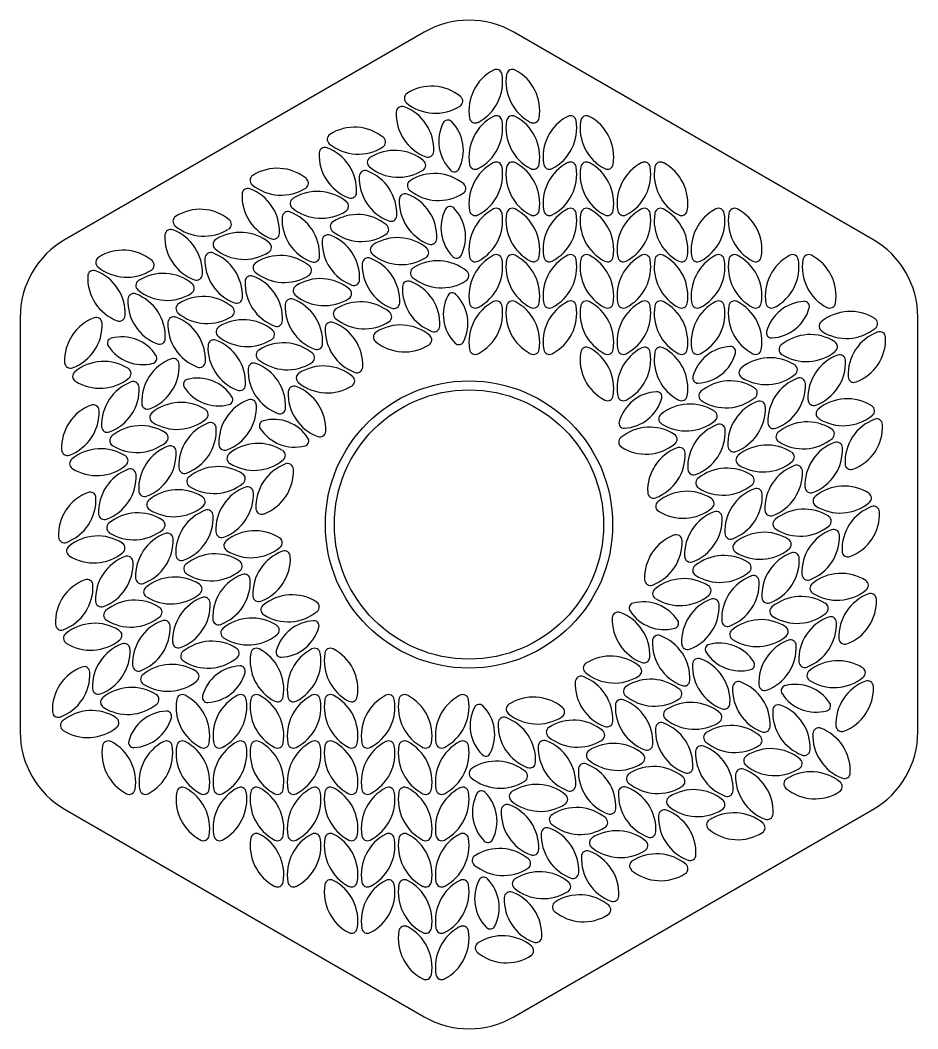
# Model space of a CAD drawing. Header units: millimetres. Extents: x -100 to 400, y -196 to 56.
# Drawn here: x 300 to 400, y -56.2 to 56.2 of the extents above; entities that cross this region are included whole.
import ezdxf

# ---------------------------------------------------------------- set-up
doc = ezdxf.new("R2010")
doc.units = ezdxf.units.MM
doc.layers.get('0').update_dxf_attribs({"lineweight": 25, "true_color": 0xffffff})
doc.layers.add('cut', color=1, linetype='Continuous', lineweight=25, true_color=0xff0000)

msp = doc.modelspace()

# ---------------------------------------------------------------- linework, layer by layer
for p, q in [((345, 54.85), (305, 31.75)), ((395, 31.75), (355, 54.85)), ((300, 23.09), (300, -23.09)), ((400, -23.09), (400, 23.09)), ((305, -31.75), (345, -54.85)), ((355, -54.85), (395, -31.75))]:
    msp.add_line(p, q)
msp.add_circle((350, 0), 15)
for centre, start, end in [((350, 46.19), 60, 120), ((310, 23.09), 120, 180), ((390, 23.09), 360, 60), ((310, -23.09), 180, 240), ((390, -23.09), 300, 360), ((350, -46.19), 240, 300)]:
    msp.add_arc(centre, 10, start, end)
at = {"layer": 'cut'}
msp.add_circle((350, 0), 16, dxfattribs=at)
for centre, radius, start, end in [((355.1, 46.11), 5.1, 117.4822, 189.3877), ((353.04, 50.06), 0.645, 9.3877, 117.4822), ((354.83, 50.06), 0.645, 62.5178, 170.6123), ((352.78, 46.11), 5.1, 350.6123, 62.5178), ((348.65, 49.33), 5.1, 297.4822, 9.3877), ((359.22, 49.33), 5.1, 170.6123, 242.5178), ((345.83, 43.73), 5.1, 50.6123, 122.5178), ((343.44, 47.48), 0.645, 122.5178, 230.6123), ((348.66, 47.17), 0.645, 302.5178, 50.6123), ((342.54, 45.93), 0.645, 69.3877, 177.4822), ((340.98, 41.77), 5.1, 357.4822, 69.3877), ((346.26, 50.92), 5.1, 230.6123, 302.5178), ((346.99, 45.74), 5.1, 177.4822, 249.3877), ((347.64, 44.49), 0.576, 44.7866, 152.8811), ((355.1, 40.95), 5.1, 117.4822, 189.3877), ((350.7, 45.38), 0.645, 189.3877, 297.4822), ((348.65, 44.17), 5.1, 297.4822, 9.3877), ((353.04, 44.9), 0.645, 9.3877, 117.4822), ((359.22, 44.17), 5.1, 170.6123, 242.5178), ((354.83, 44.9), 0.645, 62.5178, 170.6123), ((352.78, 40.95), 5.1, 350.6123, 62.5178), ((357.17, 45.38), 0.645, 242.5178, 350.6123), ((363.35, 40.95), 5.1, 117.4822, 189.3877), ((356.9, 44.17), 5.1, 297.4822, 9.3877), ((361.3, 44.9), 0.645, 9.3877, 117.4822), ((367.48, 44.17), 5.1, 170.6123, 242.5178), ((363.08, 44.9), 0.645, 62.5178, 170.6123), ((361.03, 40.95), 5.1, 350.6123, 62.5178), ((337.24, 39.16), 5.1, 50.6123, 122.5178), ((351.18, 42.67), 4.55, 152.8811, 224.7866), ((344.82, 41.68), 4.55, 332.8811, 44.7866), ((334.85, 42.92), 0.645, 122.5178, 230.6123), ((340.06, 42.6), 0.645, 302.5178, 50.6123), ((333.95, 41.37), 0.645, 69.3877, 177.4822), ((332.38, 37.2), 5.1, 357.4822, 69.3877), ((337.67, 46.36), 5.1, 230.6123, 302.5178), ((341.71, 36.58), 5.1, 50.6123, 122.5178), ((338.4, 41.17), 5.1, 177.4822, 249.3877), ((339.31, 40.34), 0.645, 122.5178, 230.6123), ((344.53, 40.02), 0.645, 302.5178, 50.6123), ((345.43, 41.57), 0.645, 249.3877, 357.4822), ((328.65, 34.59), 5.1, 50.6123, 122.5178), ((338.42, 38.79), 0.645, 69.3877, 177.4822), ((336.85, 34.62), 5.1, 357.4822, 69.3877), ((342.14, 43.78), 5.1, 230.6123, 302.5178), ((348.36, 39.87), 0.576, 224.7866, 332.8811), ((355.1, 35.79), 5.1, 117.4822, 189.3877), ((350.7, 40.22), 0.645, 189.3877, 297.4822), ((348.65, 39.01), 5.1, 297.4822, 9.3877), ((353.04, 39.74), 0.645, 9.3877, 117.4822), ((359.22, 39.01), 5.1, 170.6123, 242.5178), ((354.83, 39.74), 0.645, 62.5178, 170.6123), ((352.78, 35.79), 5.1, 350.6123, 62.5178), ((357.17, 40.22), 0.645, 242.5178, 350.6123), ((363.35, 35.79), 5.1, 117.4822, 189.3877), ((358.96, 40.22), 0.645, 189.3877, 297.4822), ((356.9, 39.01), 5.1, 297.4822, 9.3877), ((361.3, 39.74), 0.645, 9.3877, 117.4822), ((367.48, 39.01), 5.1, 170.6123, 242.5178), ((363.08, 39.74), 0.645, 62.5178, 170.6123), ((361.03, 35.79), 5.1, 350.6123, 62.5178), ((365.42, 40.22), 0.645, 242.5178, 350.6123), ((371.6, 35.79), 5.1, 117.4822, 189.3877), ((365.15, 39.01), 5.1, 297.4822, 9.3877), ((369.55, 39.74), 0.645, 9.3877, 117.4822), ((375.73, 39.01), 5.1, 170.6123, 242.5178), ((371.34, 39.74), 0.645, 62.5178, 170.6123), ((369.28, 35.79), 5.1, 350.6123, 62.5178), ((326.25, 38.35), 0.645, 122.5178, 230.6123), ((331.47, 38.03), 0.645, 302.5178, 50.6123), ((342.87, 38.59), 5.1, 177.4822, 249.3877), ((343.78, 37.76), 0.645, 122.5178, 230.6123), ((346.17, 34), 5.1, 50.6123, 122.5178), ((325.36, 36.8), 0.645, 69.3877, 177.4822), ((323.79, 32.63), 5.1, 357.4822, 69.3877), ((329.08, 41.79), 5.1, 230.6123, 302.5178), ((333.11, 32.01), 5.1, 50.6123, 122.5178), ((346.6, 41.2), 5.1, 230.6123, 302.5178), ((349, 37.44), 0.645, 302.5178, 50.6123), ((329.81, 36.6), 5.1, 177.4822, 249.3877), ((330.72, 35.77), 0.645, 122.5178, 230.6123), ((336.83, 37), 0.645, 249.3877, 357.4822), ((342.89, 36.21), 0.645, 69.3877, 177.4822), ((347.33, 36.01), 5.1, 177.4822, 249.3877), ((341.32, 32.04), 5.1, 357.4822, 69.3877), ((320.05, 30.02), 5.1, 50.6123, 122.5178), ((329.83, 34.22), 0.645, 69.3877, 177.4822), ((333.54, 39.21), 5.1, 230.6123, 302.5178), ((335.94, 35.45), 0.645, 302.5178, 50.6123), ((351.43, 33.05), 4.55, 152.8811, 224.7866), ((347.89, 34.86), 0.576, 44.7866, 152.8811), ((345.07, 32.06), 4.55, 332.8811, 44.7866), ((355.1, 30.63), 5.1, 117.4822, 189.3877), ((350.7, 35.06), 0.645, 189.3877, 297.4822), ((353.04, 34.58), 0.645, 9.3877, 117.4822), ((354.83, 34.58), 0.645, 62.5178, 170.6123), ((352.78, 30.63), 5.1, 350.6123, 62.5178), ((357.17, 35.06), 0.645, 242.5178, 350.6123), ((363.35, 30.63), 5.1, 117.4822, 189.3877), ((358.96, 35.06), 0.645, 189.3877, 297.4822), ((361.3, 34.58), 0.645, 9.3877, 117.4822), ((363.08, 34.58), 0.645, 62.5178, 170.6123), ((361.03, 30.63), 5.1, 350.6123, 62.5178), ((365.42, 35.06), 0.645, 242.5178, 350.6123), ((371.6, 30.63), 5.1, 117.4822, 189.3877), ((367.21, 35.06), 0.645, 189.3877, 297.4822), ((369.55, 34.58), 0.645, 9.3877, 117.4822), ((371.34, 34.58), 0.645, 62.5178, 170.6123), ((369.28, 30.63), 5.1, 350.6123, 62.5178), ((373.67, 35.06), 0.645, 242.5178, 350.6123), ((379.85, 30.63), 5.1, 117.4822, 189.3877), ((377.8, 34.58), 0.645, 9.3877, 117.4822), ((379.59, 34.58), 0.645, 62.5178, 170.6123), ((377.53, 30.63), 5.1, 350.6123, 62.5178), ((317.66, 33.78), 0.645, 122.5178, 230.6123), ((322.88, 33.47), 0.645, 302.5178, 50.6123), ((334.27, 34.02), 5.1, 177.4822, 249.3877), ((328.26, 30.05), 5.1, 357.4822, 69.3877), ((335.19, 33.19), 0.645, 122.5178, 230.6123), ((337.58, 29.43), 5.1, 50.6123, 122.5178), ((341.3, 34.42), 0.645, 249.3877, 357.4822), ((348.65, 33.86), 5.1, 297.4822, 9.3877), ((359.22, 33.86), 5.1, 170.6123, 242.5178), ((356.9, 33.86), 5.1, 297.4822, 9.3877), ((367.48, 33.86), 5.1, 170.6123, 242.5178), ((365.15, 33.86), 5.1, 297.4822, 9.3877), ((375.73, 33.86), 5.1, 170.6123, 242.5178), ((373.41, 33.86), 5.1, 297.4822, 9.3877), ((383.98, 33.86), 5.1, 170.6123, 242.5178), ((316.77, 32.23), 0.645, 69.3877, 177.4822), ((315.2, 28.06), 5.1, 357.4822, 69.3877), ((320.48, 37.22), 5.1, 230.6123, 302.5178), ((338.01, 36.63), 5.1, 230.6123, 302.5178), ((340.41, 32.88), 0.645, 302.5178, 50.6123), ((321.21, 32.03), 5.1, 177.4822, 249.3877), ((322.13, 31.2), 0.645, 122.5178, 230.6123), ((324.52, 27.45), 5.1, 50.6123, 122.5178), ((328.24, 32.44), 0.645, 249.3877, 357.4822), ((338.74, 31.45), 5.1, 177.4822, 249.3877), ((334.29, 31.64), 0.645, 69.3877, 177.4822), ((332.72, 27.47), 5.1, 357.4822, 69.3877), ((342.05, 26.86), 5.1, 50.6123, 122.5178), ((345.77, 31.85), 0.645, 249.3877, 357.4822), ((311.46, 25.46), 5.1, 50.6123, 122.5178), ((324.95, 34.64), 5.1, 230.6123, 302.5178), ((327.35, 30.89), 0.645, 302.5178, 50.6123), ((339.65, 30.61), 0.645, 122.5178, 230.6123), ((344.87, 30.3), 0.645, 302.5178, 50.6123), ((309.07, 29.21), 0.645, 122.5178, 230.6123), ((314.28, 28.9), 0.645, 302.5178, 50.6123), ((325.68, 29.46), 5.1, 177.4822, 249.3877), ((321.23, 29.65), 0.645, 69.3877, 177.4822), ((319.66, 25.48), 5.1, 357.4822, 69.3877), ((328.99, 24.87), 5.1, 50.6123, 122.5178), ((332.71, 29.86), 0.645, 249.3877, 357.4822), ((338.76, 29.06), 0.645, 69.3877, 177.4822), ((337.19, 24.89), 5.1, 357.4822, 69.3877), ((342.48, 34.05), 5.1, 230.6123, 302.5178), ((346.51, 24.28), 5.1, 50.6123, 122.5178), ((348.61, 30.24), 0.576, 224.7866, 332.8811), ((355.1, 25.47), 5.1, 117.4822, 189.3877), ((350.7, 29.91), 0.645, 189.3877, 297.4822), ((348.65, 28.7), 5.1, 297.4822, 9.3877), ((353.04, 29.42), 0.645, 9.3877, 117.4822), ((359.22, 28.7), 5.1, 170.6123, 242.5178), ((354.83, 29.42), 0.645, 62.5178, 170.6123), ((352.78, 25.47), 5.1, 350.6123, 62.5178), ((357.17, 29.91), 0.645, 242.5178, 350.6123), ((363.35, 25.47), 5.1, 117.4822, 189.3877), ((358.96, 29.91), 0.645, 189.3877, 297.4822), ((356.9, 28.7), 5.1, 297.4822, 9.3877), ((361.3, 29.42), 0.645, 9.3877, 117.4822), ((367.48, 28.7), 5.1, 170.6123, 242.5178), ((363.08, 29.42), 0.645, 62.5178, 170.6123), ((361.03, 25.47), 5.1, 350.6123, 62.5178), ((365.42, 29.91), 0.645, 242.5178, 350.6123), ((371.6, 25.47), 5.1, 117.4822, 189.3877), ((367.21, 29.91), 0.645, 189.3877, 297.4822), ((365.15, 28.7), 5.1, 297.4822, 9.3877), ((369.55, 29.42), 0.645, 9.3877, 117.4822), ((375.73, 28.7), 5.1, 170.6123, 242.5178), ((371.34, 29.42), 0.645, 62.5178, 170.6123), ((369.28, 25.47), 5.1, 350.6123, 62.5178), ((373.67, 29.91), 0.645, 242.5178, 350.6123), ((379.85, 25.47), 5.1, 117.4822, 189.3877), ((375.46, 29.91), 0.645, 189.3877, 297.4822), ((373.41, 28.7), 5.1, 297.4822, 9.3877), ((377.8, 29.42), 0.645, 9.3877, 117.4822), ((383.98, 28.7), 5.1, 170.6123, 242.5178), ((379.59, 29.42), 0.645, 62.5178, 170.6123), ((377.53, 25.47), 5.1, 350.6123, 62.5178), ((381.93, 29.91), 0.645, 242.5178, 350.6123), ((388.11, 25.47), 5.1, 117.4822, 189.3877), ((381.66, 28.7), 5.1, 297.4822, 9.3877), ((386.05, 29.42), 0.645, 9.3877, 117.4822), ((392.23, 28.7), 5.1, 170.6123, 242.5178), ((387.84, 29.42), 0.645, 62.5178, 170.6123), ((385.79, 25.47), 5.1, 350.6123, 62.5178), ((308.17, 27.66), 0.645, 69.3877, 177.4822), ((306.6, 23.5), 5.1, 357.4822, 69.3877), ((311.89, 32.65), 5.1, 230.6123, 302.5178), ((326.59, 28.62), 0.645, 122.5178, 230.6123), ((329.42, 32.06), 5.1, 230.6123, 302.5178), ((331.81, 28.31), 0.645, 302.5178, 50.6123), ((343.21, 28.87), 5.1, 177.4822, 249.3877), ((344.12, 28.03), 0.645, 122.5178, 230.6123), ((349.34, 27.72), 0.645, 302.5178, 50.6123), ((312.62, 27.47), 5.1, 177.4822, 249.3877), ((313.53, 26.63), 0.645, 122.5178, 230.6123), ((315.93, 22.88), 5.1, 50.6123, 122.5178), ((319.65, 27.87), 0.645, 249.3877, 357.4822), ((325.7, 27.07), 0.645, 69.3877, 177.4822), ((330.15, 26.88), 5.1, 177.4822, 249.3877), ((324.13, 22.91), 5.1, 357.4822, 69.3877), ((333.45, 22.29), 5.1, 50.6123, 122.5178), ((337.17, 27.28), 0.645, 249.3877, 357.4822), ((343.23, 26.48), 0.645, 69.3877, 177.4822), ((341.66, 22.32), 5.1, 357.4822, 69.3877), ((346.95, 31.47), 5.1, 230.6123, 302.5178), ((316.36, 30.07), 5.1, 230.6123, 302.5178), ((318.75, 26.32), 0.645, 302.5178, 50.6123), ((331.06, 26.04), 0.645, 122.5178, 230.6123), ((336.28, 25.73), 0.645, 302.5178, 50.6123), ((347.67, 26.29), 5.1, 177.4822, 249.3877), ((312.64, 25.08), 0.645, 69.3877, 177.4822), ((317.09, 24.89), 5.1, 177.4822, 249.3877), ((311.07, 20.92), 5.1, 357.4822, 69.3877), ((320.39, 20.3), 5.1, 50.6123, 122.5178), ((324.11, 25.29), 0.645, 249.3877, 357.4822), ((330.17, 24.49), 0.645, 69.3877, 177.4822), ((328.6, 20.33), 5.1, 357.4822, 69.3877), ((333.89, 29.48), 5.1, 230.6123, 302.5178), ((337.92, 19.71), 5.1, 50.6123, 122.5178), ((351.68, 23.42), 4.55, 152.8811, 224.7866), ((348.14, 25.23), 0.576, 44.7866, 152.8811), ((345.32, 22.43), 4.55, 332.8811, 44.7866), ((355.1, 20.32), 5.1, 117.4822, 189.3877), ((353.04, 24.27), 0.645, 9.3877, 117.4822), ((354.83, 24.27), 0.645, 62.5178, 170.6123), ((352.78, 20.32), 5.1, 350.6123, 62.5178), ((363.35, 20.32), 5.1, 117.4822, 189.3877), ((361.3, 24.27), 0.645, 9.3877, 117.4822), ((363.08, 24.27), 0.645, 62.5178, 170.6123), ((361.03, 20.32), 5.1, 350.6123, 62.5178), ((371.6, 20.32), 5.1, 117.4822, 189.3877), ((369.55, 24.27), 0.645, 9.3877, 117.4822), ((371.34, 24.27), 0.645, 62.5178, 170.6123), ((369.28, 20.32), 5.1, 350.6123, 62.5178), ((379.85, 20.32), 5.1, 117.4822, 189.3877), ((377.8, 24.27), 0.645, 9.3877, 117.4822), ((379.59, 24.27), 0.645, 62.5178, 170.6123), ((377.53, 20.32), 5.1, 350.6123, 62.5178), ((387.55, 20.31), 4.55, 92.8811, 164.7866), ((387.35, 24.29), 0.576, 344.7866, 92.8811), ((318, 24.05), 0.645, 122.5178, 230.6123), ((323.22, 23.74), 0.645, 302.5178, 50.6123), ((334.61, 24.3), 5.1, 177.4822, 249.3877), ((335.53, 23.46), 0.645, 122.5178, 230.6123), ((340.75, 23.15), 0.645, 302.5178, 50.6123), ((341.64, 24.7), 0.645, 249.3877, 357.4822), ((350.7, 24.75), 0.645, 189.3877, 297.4822), ((348.65, 23.54), 5.1, 297.4822, 9.3877), ((359.22, 23.54), 5.1, 170.6123, 242.5178), ((357.17, 24.75), 0.645, 242.5178, 350.6123), ((358.96, 24.75), 0.645, 189.3877, 297.4822), ((356.9, 23.54), 5.1, 297.4822, 9.3877), ((367.48, 23.54), 5.1, 170.6123, 242.5178), ((365.42, 24.75), 0.645, 242.5178, 350.6123), ((367.21, 24.75), 0.645, 189.3877, 297.4822), ((365.15, 23.54), 5.1, 297.4822, 9.3877), ((375.73, 23.54), 5.1, 170.6123, 242.5178), ((373.67, 24.75), 0.645, 242.5178, 350.6123), ((375.46, 24.75), 0.645, 189.3877, 297.4822), ((373.41, 23.54), 5.1, 297.4822, 9.3877), ((383.98, 23.54), 5.1, 170.6123, 242.5178), ((381.93, 24.75), 0.645, 242.5178, 350.6123), ((383.71, 24.75), 0.645, 189.3877, 297.4822), ((383.51, 25.33), 4.55, 272.8811, 344.7866), ((392.48, 18.64), 5.1, 57.4822, 129.3877), ((390.18, 24.75), 0.645, 242.5178, 350.6123), ((310.05, 18.26), 5.1, 110.6123, 182.5178), ((308.48, 22.42), 0.645, 2.5178, 110.6123), ((311.05, 23.3), 0.645, 249.3877, 357.4822), ((317.11, 22.5), 0.645, 69.3877, 177.4822), ((321.55, 22.31), 5.1, 177.4822, 249.3877), ((315.54, 18.34), 5.1, 357.4822, 69.3877), ((320.83, 27.49), 5.1, 230.6123, 302.5178), ((324.86, 17.72), 5.1, 50.6123, 122.5178), ((328.58, 22.71), 0.645, 249.3877, 357.4822), ((334.63, 21.91), 0.645, 69.3877, 177.4822), ((333.07, 17.75), 5.1, 357.4822, 69.3877), ((338.35, 26.9), 5.1, 230.6123, 302.5178), ((389.65, 22.08), 0.645, 129.3877, 237.4822), ((394.87, 22.39), 0.645, 309.3877, 57.4822), ((304.03, 22.23), 5.1, 290.6123, 2.5178), ((322.47, 21.47), 0.645, 122.5178, 230.6123), ((327.69, 21.16), 0.645, 302.5178, 50.6123), ((339.08, 21.72), 5.1, 177.4822, 249.3877), ((339.99, 20.88), 0.645, 122.5178, 230.6123), ((342.39, 17.13), 5.1, 50.6123, 122.5178), ((346.11, 22.12), 0.645, 249.3877, 357.4822), ((383.71, 21.36), 0.576, 164.7866, 272.8811), ((392.04, 25.83), 5.1, 237.4822, 309.3877), ((397.33, 16.68), 5.1, 110.6123, 182.5178), ((395.76, 20.84), 0.645, 2.5178, 110.6123), ((310.29, 20.2), 0.576, 104.7866, 212.8811), ((311.31, 16.36), 4.55, 32.8811, 104.7866), ((315.52, 20.72), 0.645, 249.3877, 357.4822), ((321.57, 19.93), 0.645, 69.3877, 177.4822), ((320.01, 15.76), 5.1, 357.4822, 69.3877), ((325.29, 24.92), 5.1, 230.6123, 302.5178), ((329.33, 15.14), 5.1, 50.6123, 122.5178), ((342.82, 24.33), 5.1, 230.6123, 302.5178), ((345.21, 20.57), 0.645, 302.5178, 50.6123), ((348.86, 20.61), 0.576, 224.7866, 332.8811), ((388.01, 16.06), 5.1, 57.4822, 129.3877), ((390.4, 19.81), 0.645, 309.3877, 57.4822), ((391.32, 20.65), 5.1, 290.6123, 2.5178), ((313.63, 22.36), 4.55, 212.8811, 284.7866), ((326.02, 19.73), 5.1, 177.4822, 249.3877), ((326.93, 18.9), 0.645, 122.5178, 230.6123), ((333.05, 20.13), 0.645, 249.3877, 357.4822), ((350.7, 19.59), 0.645, 189.3877, 297.4822), ((357.17, 19.59), 0.645, 242.5178, 350.6123), ((358.96, 19.59), 0.645, 189.3877, 297.4822), ((367.48, 18.38), 5.1, 170.6123, 242.5178), ((363.08, 19.11), 0.645, 62.5178, 170.6123), ((361.03, 15.16), 5.1, 350.6123, 62.5178), ((365.42, 19.59), 0.645, 242.5178, 350.6123), ((371.6, 15.16), 5.1, 117.4822, 189.3877), ((367.21, 19.59), 0.645, 189.3877, 297.4822), ((365.15, 18.38), 5.1, 297.4822, 9.3877), ((369.55, 19.11), 0.645, 9.3877, 117.4822), ((375.73, 18.38), 5.1, 170.6123, 242.5178), ((371.34, 19.11), 0.645, 62.5178, 170.6123), ((369.28, 15.16), 5.1, 350.6123, 62.5178), ((373.67, 19.59), 0.645, 242.5178, 350.6123), ((375.46, 19.59), 0.645, 189.3877, 297.4822), ((379.33, 15.28), 4.55, 92.8811, 164.7866), ((379.13, 19.25), 0.576, 344.7866, 92.8811), ((381.93, 19.59), 0.645, 242.5178, 350.6123), ((385.18, 19.5), 0.645, 129.3877, 237.4822), ((387.58, 23.25), 5.1, 237.4822, 309.3877), ((305.6, 18.06), 0.645, 182.5178, 290.6123), ((309.32, 13.07), 5.1, 57.4822, 129.3877), ((318.64, 13.69), 5.1, 110.6123, 182.5178), ((314.65, 18.51), 0.576, 284.7866, 32.8811), ((317.07, 17.85), 0.645, 2.5178, 110.6123), ((319.99, 18.14), 0.645, 249.3877, 357.4822), ((326.04, 17.35), 0.645, 69.3877, 177.4822), ((329.76, 22.34), 5.1, 230.6123, 302.5178), ((332.15, 18.58), 0.645, 302.5178, 50.6123), ((375.3, 20.3), 4.55, 272.8811, 344.7866), ((383.54, 13.48), 5.1, 57.4822, 129.3877), ((392.86, 14.1), 5.1, 110.6123, 182.5178), ((386.85, 18.07), 5.1, 290.6123, 2.5178), ((391.3, 18.27), 0.645, 2.5178, 110.6123), ((306.49, 16.51), 0.645, 129.3877, 237.4822), ((311.71, 16.82), 0.645, 309.3877, 57.4822), ((312.62, 17.66), 5.1, 290.6123, 2.5178), ((330.49, 17.15), 5.1, 177.4822, 249.3877), ((324.47, 13.18), 5.1, 357.4822, 69.3877), ((331.4, 16.32), 0.645, 122.5178, 230.6123), ((333.79, 12.56), 5.1, 50.6123, 122.5178), ((337.51, 17.55), 0.645, 249.3877, 357.4822), ((380.72, 16.92), 0.645, 129.3877, 237.4822), ((385.94, 17.23), 0.645, 309.3877, 57.4822), ((308.89, 20.27), 5.1, 237.4822, 309.3877), ((314.17, 11.11), 5.1, 110.6123, 182.5178), ((312.6, 15.28), 0.645, 2.5178, 110.6123), ((318.76, 15.6), 0.576, 104.7866, 212.8811), ((319.77, 11.76), 4.55, 32.8811, 104.7866), ((334.23, 19.76), 5.1, 230.6123, 302.5178), ((336.62, 16), 0.645, 302.5178, 50.6123), ((375.5, 16.33), 0.576, 164.7866, 272.8811), ((379.08, 10.9), 5.1, 57.4822, 129.3877), ((383.11, 20.68), 5.1, 237.4822, 309.3877), ((388.4, 11.52), 5.1, 110.6123, 182.5178), ((386.83, 15.69), 0.645, 2.5178, 110.6123), ((392.88, 16.48), 0.645, 182.5178, 290.6123), ((308.16, 15.08), 5.1, 290.6123, 2.5178), ((322.1, 17.76), 4.55, 212.8811, 284.7866), ((324.45, 15.56), 0.645, 249.3877, 357.4822), ((330.51, 14.77), 0.645, 69.3877, 177.4822), ((334.95, 14.57), 5.1, 177.4822, 249.3877), ((328.94, 10.6), 5.1, 357.4822, 69.3877), ((371.12, 10.25), 4.55, 92.8811, 164.7866), ((370.92, 14.22), 0.576, 344.7866, 92.8811), ((376.25, 14.34), 0.645, 129.3877, 237.4822), ((381.47, 14.66), 0.645, 309.3877, 57.4822), ((382.38, 15.49), 5.1, 290.6123, 2.5178), ((317.91, 8.5), 5.1, 57.4822, 129.3877), ((327.23, 9.12), 5.1, 110.6123, 182.5178), ((323.11, 13.92), 0.576, 284.7866, 32.8811), ((325.66, 13.29), 0.645, 2.5178, 110.6123), ((365.42, 14.43), 0.645, 242.5178, 350.6123), ((367.21, 14.43), 0.645, 189.3877, 297.4822), ((367.08, 15.27), 4.55, 272.8811, 344.7866), ((373.67, 14.43), 0.645, 242.5178, 350.6123), ((378.64, 18.1), 5.1, 237.4822, 309.3877), ((383.93, 8.94), 5.1, 110.6123, 182.5178), ((382.36, 13.11), 0.645, 2.5178, 110.6123), ((388.42, 13.9), 0.645, 182.5178, 290.6123), ((392.14, 8.91), 5.1, 57.4822, 129.3877), ((309.71, 8.53), 5.1, 110.6123, 182.5178), ((303.69, 12.5), 5.1, 290.6123, 2.5178), ((308.14, 12.7), 0.645, 2.5178, 110.6123), ((314.19, 13.49), 0.645, 182.5178, 290.6123), ((315.09, 11.94), 0.645, 129.3877, 237.4822), ((320.3, 12.26), 0.645, 309.3877, 57.4822), ((321.22, 13.09), 5.1, 290.6123, 2.5178), ((328.92, 12.98), 0.645, 249.3877, 357.4822), ((374.61, 8.32), 5.1, 57.4822, 129.3877), ((377, 12.08), 0.645, 309.3877, 57.4822), ((377.92, 12.91), 5.1, 290.6123, 2.5178), ((389.31, 12.35), 0.645, 129.3877, 237.4822), ((394.53, 12.67), 0.645, 309.3877, 57.4822), ((317.48, 15.7), 5.1, 237.4822, 309.3877), ((322.77, 6.54), 5.1, 110.6123, 182.5178), ((321.2, 10.71), 0.645, 2.5178, 110.6123), ((327.22, 11.01), 0.576, 104.7866, 212.8811), ((328.24, 7.16), 4.55, 32.8811, 104.7866), ((367.28, 11.29), 0.576, 164.7866, 272.8811), ((371.78, 11.76), 0.645, 129.3877, 237.4822), ((374.18, 15.52), 5.1, 237.4822, 309.3877), ((383.95, 11.32), 0.645, 182.5178, 290.6123), ((387.67, 6.33), 5.1, 57.4822, 129.3877), ((391.7, 16.11), 5.1, 237.4822, 309.3877), ((396.99, 6.95), 5.1, 110.6123, 182.5178), ((395.42, 11.12), 0.645, 2.5178, 110.6123), ((309.72, 10.91), 0.645, 182.5178, 290.6123), ((313.44, 5.92), 5.1, 57.4822, 129.3877), ((315.84, 9.68), 0.645, 309.3877, 57.4822), ((316.75, 10.51), 5.1, 290.6123, 2.5178), ((330.56, 13.17), 4.55, 212.8811, 284.7866), ((333.39, 10.4), 0.645, 249.3877, 357.4822), ((370.14, 5.74), 5.1, 57.4822, 129.3877), ((379.46, 6.36), 5.1, 110.6123, 182.5178), ((373.45, 10.33), 5.1, 290.6123, 2.5178), ((377.9, 10.53), 0.645, 2.5178, 110.6123), ((384.84, 9.77), 0.645, 129.3877, 237.4822), ((390.06, 10.09), 0.645, 309.3877, 57.4822), ((390.98, 10.92), 5.1, 290.6123, 2.5178), ((310.62, 9.36), 0.645, 129.3877, 237.4822), ((313.01, 13.12), 5.1, 237.4822, 309.3877), ((326.5, 3.93), 5.1, 57.4822, 129.3877), ((331.58, 9.32), 0.576, 284.7866, 32.8811), ((367.32, 9.18), 0.645, 129.3877, 237.4822), ((369.71, 12.94), 5.1, 237.4822, 309.3877), ((372.54, 9.5), 0.645, 309.3877, 57.4822), ((387.24, 13.53), 5.1, 237.4822, 309.3877), ((392.52, 4.37), 5.1, 110.6123, 182.5178), ((390.96, 8.54), 0.645, 2.5178, 110.6123), ((305.26, 8.33), 0.645, 182.5178, 290.6123), ((308.98, 3.34), 5.1, 57.4822, 129.3877), ((318.3, 3.96), 5.1, 110.6123, 182.5178), ((312.28, 7.93), 5.1, 290.6123, 2.5178), ((316.73, 8.13), 0.645, 2.5178, 110.6123), ((322.78, 8.92), 0.645, 182.5178, 290.6123), ((323.68, 7.37), 0.645, 129.3877, 237.4822), ((328.9, 7.69), 0.645, 309.3877, 57.4822), ((375, 3.78), 5.1, 110.6123, 182.5178), ((368.98, 7.75), 5.1, 290.6123, 2.5178), ((373.43, 7.95), 0.645, 2.5178, 110.6123), ((379.48, 8.74), 0.645, 182.5178, 290.6123), ((383.2, 3.75), 5.1, 57.4822, 129.3877), ((385.6, 7.51), 0.645, 309.3877, 57.4822), ((386.51, 8.34), 5.1, 290.6123, 2.5178), ((306.15, 6.79), 0.645, 129.3877, 237.4822), ((311.37, 7.1), 0.645, 309.3877, 57.4822), ((326.07, 11.13), 5.1, 237.4822, 309.3877), ((331.36, 1.97), 5.1, 110.6123, 182.5178), ((329.79, 6.14), 0.645, 2.5178, 110.6123), ((380.38, 7.2), 0.645, 129.3877, 237.4822), ((382.77, 10.95), 5.1, 237.4822, 309.3877), ((308.54, 10.54), 5.1, 237.4822, 309.3877), ((313.83, 1.38), 5.1, 110.6123, 182.5178), ((312.26, 5.55), 0.645, 2.5178, 110.6123), ((318.32, 6.34), 0.645, 182.5178, 290.6123), ((322.04, 1.35), 5.1, 57.4822, 129.3877), ((324.43, 5.11), 0.645, 309.3877, 57.4822), ((325.34, 5.94), 5.1, 290.6123, 2.5178), ((375.02, 6.17), 0.645, 182.5178, 290.6123), ((378.74, 1.18), 5.1, 57.4822, 129.3877), ((388.06, 1.79), 5.1, 110.6123, 182.5178), ((382.04, 5.76), 5.1, 290.6123, 2.5178), ((386.49, 5.96), 0.645, 2.5178, 110.6123), ((392.54, 6.76), 0.645, 182.5178, 290.6123), ((307.82, 5.35), 5.1, 290.6123, 2.5178), ((319.21, 4.8), 0.645, 129.3877, 237.4822), ((321.6, 8.55), 5.1, 237.4822, 309.3877), ((375.91, 4.62), 0.645, 129.3877, 237.4822), ((381.13, 4.93), 0.645, 309.3877, 57.4822), ((309.36, -1.2), 5.1, 110.6123, 182.5178), ((307.8, 2.97), 0.645, 2.5178, 110.6123), ((313.85, 3.77), 0.645, 182.5178, 290.6123), ((317.57, -1.22), 5.1, 57.4822, 129.3877), ((326.89, -0.61), 5.1, 110.6123, 182.5178), ((320.88, 3.36), 5.1, 290.6123, 2.5178), ((325.32, 3.56), 0.645, 2.5178, 110.6123), ((370.55, 3.59), 0.645, 182.5178, 290.6123), ((374.27, -1.4), 5.1, 57.4822, 129.3877), ((378.3, 8.37), 5.1, 237.4822, 309.3877), ((383.59, -0.79), 5.1, 110.6123, 182.5178), ((377.58, 3.19), 5.1, 290.6123, 2.5178), ((382.02, 3.38), 0.645, 2.5178, 110.6123), ((388.08, 4.18), 0.645, 182.5178, 290.6123), ((391.8, -0.81), 5.1, 57.4822, 129.3877), ((394.19, 2.94), 0.645, 309.3877, 57.4822), ((303.35, 2.78), 5.1, 290.6123, 2.5178), ((314.74, 2.22), 0.645, 129.3877, 237.4822), ((319.96, 2.53), 0.645, 309.3877, 57.4822), ((371.44, 2.04), 0.645, 129.3877, 237.4822), ((376.66, 2.35), 0.645, 309.3877, 57.4822), ((388.97, 2.63), 0.645, 129.3877, 237.4822), ((391.36, 6.38), 5.1, 237.4822, 309.3877), ((309.38, 1.19), 0.645, 182.5178, 290.6123), ((313.1, -3.8), 5.1, 57.4822, 129.3877), ((317.14, 5.97), 5.1, 237.4822, 309.3877), ((322.42, -3.19), 5.1, 110.6123, 182.5178), ((320.86, 0.98), 0.645, 2.5178, 110.6123), ((326.91, 1.78), 0.645, 182.5178, 290.6123), ((373.84, 5.79), 5.1, 237.4822, 309.3877), ((379.12, -3.36), 5.1, 110.6123, 182.5178), ((377.56, 0.8), 0.645, 2.5178, 110.6123), ((383.61, 1.6), 0.645, 182.5178, 290.6123), ((387.33, -3.39), 5.1, 57.4822, 129.3877), ((396.65, -2.78), 5.1, 110.6123, 182.5178), ((390.64, 1.2), 5.1, 290.6123, 2.5178), ((395.08, 1.39), 0.645, 2.5178, 110.6123), ((310.28, -0.36), 0.645, 129.3877, 237.4822), ((315.5, -0.05), 0.645, 309.3877, 57.4822), ((316.41, 0.79), 5.1, 290.6123, 2.5178), ((373.11, 0.61), 5.1, 290.6123, 2.5178), ((384.5, 0.05), 0.645, 129.3877, 237.4822), ((389.72, 0.36), 0.645, 309.3877, 57.4822), ((312.67, 3.39), 5.1, 237.4822, 309.3877), ((317.96, -5.76), 5.1, 110.6123, 182.5178), ((316.39, -1.6), 0.645, 2.5178, 110.6123), ((322.44, -0.8), 0.645, 182.5178, 290.6123), ((326.16, -5.79), 5.1, 57.4822, 129.3877), ((379.14, -0.98), 0.645, 182.5178, 290.6123), ((382.86, -5.97), 5.1, 57.4822, 129.3877), ((386.9, 3.8), 5.1, 237.4822, 309.3877), ((392.18, -5.35), 5.1, 110.6123, 182.5178), ((390.62, -1.19), 0.645, 2.5178, 110.6123), ((304.92, -1.39), 0.645, 182.5178, 290.6123), ((308.64, -6.38), 5.1, 57.4822, 129.3877), ((311.03, -2.63), 0.645, 309.3877, 57.4822), ((311.94, -1.79), 5.1, 290.6123, 2.5178), ((323.34, -2.35), 0.645, 129.3877, 237.4822), ((328.56, -2.04), 0.645, 309.3877, 57.4822), ((374.66, -5.94), 5.1, 110.6123, 182.5178), ((368.64, -1.97), 5.1, 290.6123, 2.5178), ((373.09, -1.78), 0.645, 2.5178, 110.6123), ((380.04, -2.53), 0.645, 129.3877, 237.4822), ((385.26, -2.22), 0.645, 309.3877, 57.4822), ((386.17, -1.38), 5.1, 290.6123, 2.5178), ((305.81, -2.94), 0.645, 129.3877, 237.4822), ((308.2, 0.81), 5.1, 237.4822, 309.3877), ((321.7, -8.37), 5.1, 57.4822, 129.3877), ((325.73, 1.4), 5.1, 237.4822, 309.3877), ((331.02, -7.75), 5.1, 110.6123, 182.5178), ((329.45, -3.59), 0.645, 2.5178, 110.6123), ((382.43, 1.22), 5.1, 237.4822, 309.3877), ((387.72, -7.93), 5.1, 110.6123, 182.5178), ((386.15, -3.77), 0.645, 2.5178, 110.6123), ((392.2, -2.97), 0.645, 182.5178, 290.6123), ((313.49, -8.34), 5.1, 110.6123, 182.5178), ((307.48, -4.37), 5.1, 290.6123, 2.5178), ((311.92, -4.18), 0.645, 2.5178, 110.6123), ((317.98, -3.38), 0.645, 182.5178, 290.6123), ((318.87, -4.93), 0.645, 129.3877, 237.4822), ((324.09, -4.62), 0.645, 309.3877, 57.4822), ((325, -3.78), 5.1, 290.6123, 2.5178), ((374.68, -3.56), 0.645, 182.5178, 290.6123), ((378.4, -8.55), 5.1, 57.4822, 129.3877), ((380.79, -4.8), 0.645, 309.3877, 57.4822), ((381.7, -3.96), 5.1, 290.6123, 2.5178), ((321.26, -1.18), 5.1, 237.4822, 309.3877), ((326.55, -10.33), 5.1, 110.6123, 182.5178), ((324.98, -6.17), 0.645, 2.5178, 110.6123), ((375.57, -5.11), 0.645, 129.3877, 237.4822), ((377.96, -1.35), 5.1, 237.4822, 309.3877), ((387.74, -5.55), 0.645, 182.5178, 290.6123), ((391.46, -10.54), 5.1, 57.4822, 129.3877), ((309.02, -10.92), 5.1, 110.6123, 182.5178), ((303.01, -6.95), 5.1, 290.6123, 2.5178), ((307.46, -6.76), 0.645, 2.5178, 110.6123), ((313.51, -5.96), 0.645, 182.5178, 290.6123), ((317.23, -10.95), 5.1, 57.4822, 129.3877), ((319.62, -7.2), 0.645, 309.3877, 57.4822), ((320.54, -6.36), 5.1, 290.6123, 2.5178), ((370.21, -6.14), 0.645, 182.5178, 290.6123), ((373.93, -11.13), 5.1, 57.4822, 129.3877), ((383.25, -10.51), 5.1, 110.6123, 182.5178), ((377.23, -6.54), 5.1, 290.6123, 2.5178), ((381.68, -6.34), 0.645, 2.5178, 110.6123), ((388.63, -7.1), 0.645, 129.3877, 237.4822), ((393.85, -6.79), 0.645, 309.3877, 57.4822), ((314.4, -7.51), 0.645, 129.3877, 237.4822), ((316.8, -3.75), 5.1, 237.4822, 309.3877), ((330.29, -12.94), 5.1, 57.4822, 129.3877), ((371.1, -7.69), 0.645, 129.3877, 237.4822), ((376.32, -7.37), 0.645, 309.3877, 57.4822), ((391.02, -3.34), 5.1, 237.4822, 309.3877), ((396.31, -12.5), 5.1, 110.6123, 182.5178), ((394.74, -8.33), 0.645, 2.5178, 110.6123), ((309.04, -8.54), 0.645, 182.5178, 290.6123), ((312.76, -13.53), 5.1, 57.4822, 129.3877), ((322.08, -12.91), 5.1, 110.6123, 182.5178), ((316.07, -8.94), 5.1, 290.6123, 2.5178), ((320.52, -8.74), 0.645, 2.5178, 110.6123), ((326.57, -7.95), 0.645, 182.5178, 290.6123), ((332.68, -9.18), 0.645, 309.3877, 57.4822), ((368.42, -9.32), 0.576, 104.7866, 212.8811), ((369.44, -13.17), 4.55, 32.8811, 104.7866), ((373.5, -3.93), 5.1, 237.4822, 309.3877), ((378.78, -13.09), 5.1, 110.6123, 182.5178), ((372.77, -9.12), 5.1, 290.6123, 2.5178), ((377.22, -8.92), 0.645, 2.5178, 110.6123), ((383.27, -8.13), 0.645, 182.5178, 290.6123), ((386.99, -13.12), 5.1, 57.4822, 129.3877), ((389.38, -9.36), 0.645, 309.3877, 57.4822), ((390.29, -8.53), 5.1, 290.6123, 2.5178), ((309.94, -10.09), 0.645, 129.3877, 237.4822), ((315.16, -9.77), 0.645, 309.3877, 57.4822), ((327.46, -9.5), 0.645, 129.3877, 237.4822), ((329.86, -5.74), 5.1, 237.4822, 309.3877), ((366.61, -10.4), 0.645, 69.3877, 177.4822), ((365.05, -14.57), 5.1, 357.4822, 69.3877), ((371.76, -7.16), 4.55, 212.8811, 284.7866), ((384.16, -9.68), 0.645, 129.3877, 237.4822), ((386.56, -5.92), 5.1, 237.4822, 309.3877), ((304.58, -11.12), 0.645, 182.5178, 290.6123), ((308.3, -16.11), 5.1, 57.4822, 129.3877), ((312.33, -6.33), 5.1, 237.4822, 309.3877), ((317.62, -15.49), 5.1, 110.6123, 182.5178), ((316.05, -11.32), 0.645, 2.5178, 110.6123), ((322.1, -10.53), 0.645, 182.5178, 290.6123), ((325.82, -15.52), 5.1, 57.4822, 129.3877), ((332.92, -15.27), 4.55, 92.8811, 164.7866), ((328.22, -11.76), 0.645, 309.3877, 57.4822), ((332.72, -11.29), 0.576, 344.7866, 92.8811), ((371.06, -10.6), 5.1, 177.4822, 249.3877), ((372.78, -11.01), 0.576, 284.7866, 32.8811), ((378.8, -10.71), 0.645, 182.5178, 290.6123), ((382.52, -15.7), 5.1, 57.4822, 129.3877), ((391.84, -15.08), 5.1, 110.6123, 182.5178), ((385.83, -11.11), 5.1, 290.6123, 2.5178), ((390.28, -10.91), 0.645, 2.5178, 110.6123), ((305.47, -12.67), 0.645, 129.3877, 237.4822), ((310.69, -12.35), 0.645, 309.3877, 57.4822), ((311.6, -11.52), 5.1, 290.6123, 2.5178), ((323, -12.08), 0.645, 129.3877, 237.4822), ((325.39, -8.32), 5.1, 237.4822, 309.3877), ((328.88, -10.25), 4.55, 272.8811, 344.7866), ((371.08, -12.98), 0.645, 69.3877, 177.4822), ((379.7, -12.26), 0.645, 129.3877, 237.4822), ((384.91, -11.94), 0.645, 309.3877, 57.4822), ((307.86, -8.91), 5.1, 237.4822, 309.3877), ((313.15, -18.07), 5.1, 110.6123, 182.5178), ((311.58, -13.9), 0.645, 2.5178, 110.6123), ((317.64, -13.11), 0.645, 182.5178, 290.6123), ((321.36, -18.1), 5.1, 57.4822, 129.3877), ((375.53, -13.18), 5.1, 177.4822, 249.3877), ((369.51, -17.15), 5.1, 357.4822, 69.3877), ((374.34, -13.29), 0.645, 182.5178, 290.6123), ((376.89, -13.92), 0.576, 104.7866, 212.8811), ((377.9, -17.76), 4.55, 32.8811, 104.7866), ((382.09, -8.5), 5.1, 237.4822, 309.3877), ((387.38, -17.66), 5.1, 110.6123, 182.5178), ((381.36, -13.69), 5.1, 290.6123, 2.5178), ((385.81, -13.49), 0.645, 2.5178, 110.6123), ((391.86, -12.7), 0.645, 182.5178, 290.6123), ((307.14, -14.1), 5.1, 290.6123, 2.5178), ((318.53, -14.66), 0.645, 129.3877, 237.4822), ((323.75, -14.34), 0.645, 309.3877, 57.4822), ((330.72, -15.16), 5.1, 170.6123, 242.5178), ((326.33, -14.43), 0.645, 62.5178, 170.6123), ((324.27, -18.38), 5.1, 350.6123, 62.5178), ((329.08, -14.22), 0.576, 164.7866, 272.8811), ((334.85, -18.38), 5.1, 117.4822, 189.3877), ((328.4, -15.16), 5.1, 297.4822, 9.3877), ((332.79, -14.43), 0.645, 9.3877, 117.4822), ((338.97, -15.16), 5.1, 170.6123, 242.5178), ((334.58, -14.43), 0.645, 62.5178, 170.6123), ((332.52, -18.38), 5.1, 350.6123, 62.5178), ((380.23, -11.76), 4.55, 212.8811, 284.7866), ((313.17, -15.69), 0.645, 182.5178, 290.6123), ((316.89, -20.68), 5.1, 57.4822, 129.3877), ((320.92, -10.9), 5.1, 237.4822, 309.3877), ((363.38, -16), 0.645, 122.5178, 230.6123), ((365.77, -19.76), 5.1, 50.6123, 122.5178), ((369.49, -14.77), 0.645, 249.3877, 357.4822), ((375.55, -15.56), 0.645, 69.3877, 177.4822), ((379.99, -15.76), 5.1, 177.4822, 249.3877), ((373.98, -19.73), 5.1, 357.4822, 69.3877), ((381.24, -15.6), 0.576, 284.7866, 32.8811), ((387.4, -15.28), 0.645, 182.5178, 290.6123), ((391.11, -20.27), 5.1, 57.4822, 129.3877), ((308.68, -20.65), 5.1, 110.6123, 182.5178), ((302.67, -16.68), 5.1, 290.6123, 2.5178), ((307.12, -16.48), 0.645, 2.5178, 110.6123), ((314.06, -17.23), 0.645, 129.3877, 237.4822), ((319.28, -16.92), 0.645, 309.3877, 57.4822), ((324.7, -20.3), 4.55, 92.8811, 164.7866), ((320.67, -15.28), 4.55, 272.8811, 344.7866), ((324.5, -16.33), 0.576, 344.7866, 92.8811), ((366.21, -12.56), 5.1, 230.6123, 302.5178), ((368.6, -16.32), 0.645, 302.5178, 50.6123), ((388.29, -16.82), 0.645, 129.3877, 237.4822), ((393.51, -16.51), 0.645, 309.3877, 57.4822), ((316.46, -13.48), 5.1, 237.4822, 309.3877), ((362.49, -17.55), 0.645, 69.3877, 177.4822), ((366.93, -17.75), 5.1, 177.4822, 249.3877), ((360.92, -21.72), 5.1, 357.4822, 69.3877), ((370.24, -22.34), 5.1, 50.6123, 122.5178), ((373.96, -17.35), 0.645, 249.3877, 357.4822), ((380.01, -18.14), 0.645, 69.3877, 177.4822), ((378.45, -22.31), 5.1, 357.4822, 69.3877), ((382.93, -17.85), 0.645, 182.5178, 290.6123), ((385.35, -18.51), 0.576, 104.7866, 212.8811), ((386.37, -22.36), 4.55, 32.8811, 104.7866), ((390.68, -13.07), 5.1, 237.4822, 309.3877), ((395.97, -22.23), 5.1, 110.6123, 182.5178), ((394.4, -18.06), 0.645, 2.5178, 110.6123), ((308.7, -18.27), 0.645, 182.5178, 290.6123), ((312.42, -23.25), 5.1, 57.4822, 129.3877), ((314.82, -19.5), 0.645, 309.3877, 57.4822), ((318.07, -19.59), 0.645, 62.5178, 170.6123), ((316.02, -23.54), 5.1, 350.6123, 62.5178), ((320.87, -19.25), 0.576, 164.7866, 272.8811), ((326.59, -23.54), 5.1, 117.4822, 189.3877), ((324.54, -19.59), 0.645, 9.3877, 117.4822), ((326.33, -19.59), 0.645, 62.5178, 170.6123), ((324.27, -23.54), 5.1, 350.6123, 62.5178), ((334.85, -23.54), 5.1, 117.4822, 189.3877), ((332.79, -19.59), 0.645, 9.3877, 117.4822), ((334.58, -19.59), 0.645, 62.5178, 170.6123), ((332.52, -23.54), 5.1, 350.6123, 62.5178), ((343.1, -23.54), 5.1, 117.4822, 189.3877), ((341.04, -19.59), 0.645, 9.3877, 117.4822), ((342.83, -19.59), 0.645, 62.5178, 170.6123), ((340.78, -23.54), 5.1, 350.6123, 62.5178), ((351.35, -23.54), 5.1, 117.4822, 189.3877), ((349.3, -19.59), 0.645, 9.3877, 117.4822), ((367.85, -18.58), 0.645, 122.5178, 230.6123), ((370.67, -15.14), 5.1, 230.6123, 302.5178), ((373.07, -18.9), 0.645, 302.5178, 50.6123), ((384.46, -18.34), 5.1, 177.4822, 249.3877), ((388.69, -16.36), 4.55, 212.8811, 284.7866), ((389.95, -18.26), 5.1, 290.6123, 2.5178), ((309.6, -19.81), 0.645, 129.3877, 237.4822), ((311.99, -16.06), 5.1, 237.4822, 309.3877), ((322.47, -20.32), 5.1, 170.6123, 242.5178), ((320.15, -20.32), 5.1, 297.4822, 9.3877), ((330.72, -20.32), 5.1, 170.6123, 242.5178), ((328.66, -19.11), 0.645, 242.5178, 350.6123), ((330.45, -19.11), 0.645, 189.3877, 297.4822), ((328.4, -20.32), 5.1, 297.4822, 9.3877), ((338.97, -20.32), 5.1, 170.6123, 242.5178), ((336.92, -19.11), 0.645, 242.5178, 350.6123), ((336.65, -20.32), 5.1, 297.4822, 9.3877), ((347.22, -20.32), 5.1, 170.6123, 242.5178), ((344.9, -20.32), 5.1, 297.4822, 9.3877), ((351.14, -20.61), 0.576, 44.7866, 152.8811), ((348.32, -23.42), 4.55, 332.8811, 44.7866), ((354.79, -20.57), 0.645, 122.5178, 230.6123), ((357.18, -24.33), 5.1, 50.6123, 122.5178), ((371.4, -20.33), 5.1, 177.4822, 249.3877), ((366.95, -20.13), 0.645, 69.3877, 177.4822), ((365.39, -24.3), 5.1, 357.4822, 69.3877), ((374.71, -24.92), 5.1, 50.6123, 122.5178), ((378.43, -19.93), 0.645, 249.3877, 357.4822), ((384.48, -20.72), 0.645, 69.3877, 177.4822), ((382.91, -24.89), 5.1, 357.4822, 69.3877), ((389.71, -20.2), 0.576, 284.7866, 32.8811), ((304.24, -20.84), 0.645, 182.5178, 290.6123), ((307.96, -25.83), 5.1, 57.4822, 129.3877), ((316.49, -25.33), 4.55, 92.8811, 164.7866), ((316.29, -21.36), 0.576, 344.7866, 92.8811), ((354.68, -22.43), 4.55, 152.8811, 224.7866), ((357.61, -17.13), 5.1, 230.6123, 302.5178), ((360.01, -20.88), 0.645, 302.5178, 50.6123), ((372.31, -21.16), 0.645, 122.5178, 230.6123), ((377.53, -21.47), 0.645, 302.5178, 50.6123), ((388.93, -20.92), 5.1, 177.4822, 249.3877), ((305.13, -22.39), 0.645, 129.3877, 237.4822), ((310.35, -22.08), 0.645, 309.3877, 57.4822), ((312.45, -20.31), 4.55, 272.8811, 344.7866), ((358.34, -22.32), 5.1, 177.4822, 249.3877), ((353.89, -22.12), 0.645, 69.3877, 177.4822), ((352.33, -26.29), 5.1, 357.4822, 69.3877), ((361.65, -26.9), 5.1, 50.6123, 122.5178), ((365.37, -21.91), 0.645, 249.3877, 357.4822), ((371.42, -22.71), 0.645, 69.3877, 177.4822), ((369.85, -26.88), 5.1, 357.4822, 69.3877), ((375.14, -17.72), 5.1, 230.6123, 302.5178), ((379.17, -27.49), 5.1, 50.6123, 122.5178), ((391.52, -22.42), 0.645, 182.5178, 290.6123), ((307.52, -18.64), 5.1, 237.4822, 309.3877), ((359.25, -23.15), 0.645, 122.5178, 230.6123), ((364.47, -23.46), 0.645, 302.5178, 50.6123), ((375.87, -22.91), 5.1, 177.4822, 249.3877), ((376.78, -23.74), 0.645, 122.5178, 230.6123), ((382, -24.05), 0.645, 302.5178, 50.6123), ((382.89, -22.5), 0.645, 249.3877, 357.4822), ((388.95, -23.3), 0.645, 69.3877, 177.4822), ((393.4, -23.5), 5.1, 177.4822, 249.3877), ((387.38, -27.47), 5.1, 357.4822, 69.3877), ((314.21, -25.47), 5.1, 170.6123, 242.5178), ((309.82, -24.75), 0.645, 62.5178, 170.6123), ((307.77, -28.7), 5.1, 350.6123, 62.5178), ((312.65, -24.29), 0.576, 164.7866, 272.8811), ((318.34, -28.7), 5.1, 117.4822, 189.3877), ((311.89, -25.47), 5.1, 297.4822, 9.3877), ((316.29, -24.75), 0.645, 9.3877, 117.4822), ((322.47, -25.47), 5.1, 170.6123, 242.5178), ((318.07, -24.75), 0.645, 62.5178, 170.6123), ((316.02, -28.7), 5.1, 350.6123, 62.5178), ((320.41, -24.27), 0.645, 242.5178, 350.6123), ((326.59, -28.7), 5.1, 117.4822, 189.3877), ((322.2, -24.27), 0.645, 189.3877, 297.4822), ((320.15, -25.47), 5.1, 297.4822, 9.3877), ((324.54, -24.75), 0.645, 9.3877, 117.4822), ((330.72, -25.47), 5.1, 170.6123, 242.5178), ((326.33, -24.75), 0.645, 62.5178, 170.6123), ((324.27, -28.7), 5.1, 350.6123, 62.5178), ((328.66, -24.27), 0.645, 242.5178, 350.6123), ((334.85, -28.7), 5.1, 117.4822, 189.3877), ((330.45, -24.27), 0.645, 189.3877, 297.4822), ((328.4, -25.47), 5.1, 297.4822, 9.3877), ((332.79, -24.75), 0.645, 9.3877, 117.4822), ((338.97, -25.47), 5.1, 170.6123, 242.5178), ((334.58, -24.75), 0.645, 62.5178, 170.6123), ((332.52, -28.7), 5.1, 350.6123, 62.5178), ((336.92, -24.27), 0.645, 242.5178, 350.6123), ((343.1, -28.7), 5.1, 117.4822, 189.3877), ((338.7, -24.27), 0.645, 189.3877, 297.4822), ((336.65, -25.47), 5.1, 297.4822, 9.3877), ((341.04, -24.75), 0.645, 9.3877, 117.4822), ((347.22, -25.47), 5.1, 170.6123, 242.5178), ((342.83, -24.75), 0.645, 62.5178, 170.6123), ((340.78, -28.7), 5.1, 350.6123, 62.5178), ((345.17, -24.27), 0.645, 242.5178, 350.6123), ((351.35, -28.7), 5.1, 117.4822, 189.3877), ((346.96, -24.27), 0.645, 189.3877, 297.4822), ((344.9, -25.47), 5.1, 297.4822, 9.3877), ((349.3, -24.75), 0.645, 9.3877, 117.4822), ((362.81, -24.89), 5.1, 177.4822, 249.3877), ((358.36, -24.7), 0.645, 69.3877, 177.4822), ((356.79, -28.87), 5.1, 357.4822, 69.3877), ((362.08, -19.71), 5.1, 230.6123, 302.5178), ((366.11, -29.48), 5.1, 50.6123, 122.5178), ((369.83, -24.49), 0.645, 249.3877, 357.4822), ((375.89, -25.29), 0.645, 69.3877, 177.4822), ((374.32, -29.46), 5.1, 357.4822, 69.3877), ((379.61, -20.3), 5.1, 230.6123, 302.5178), ((351.86, -25.23), 0.576, 224.7866, 332.8811), ((363.72, -25.73), 0.645, 122.5178, 230.6123), ((368.94, -26.04), 0.645, 302.5178, 50.6123), ((380.34, -25.48), 5.1, 177.4822, 249.3877), ((381.25, -26.32), 0.645, 122.5178, 230.6123), ((383.64, -30.07), 5.1, 50.6123, 122.5178), ((387.36, -25.08), 0.645, 249.3877, 357.4822), ((353.05, -31.47), 5.1, 50.6123, 122.5178), ((356.77, -26.48), 0.645, 249.3877, 357.4822), ((362.83, -27.28), 0.645, 69.3877, 177.4822), ((361.26, -31.45), 5.1, 357.4822, 69.3877), ((366.55, -22.29), 5.1, 230.6123, 302.5178), ((370.58, -32.06), 5.1, 50.6123, 122.5178), ((384.07, -22.88), 5.1, 230.6123, 302.5178), ((386.47, -26.63), 0.645, 302.5178, 50.6123), ((350.66, -27.72), 0.645, 122.5178, 230.6123), ((355.88, -28.03), 0.645, 302.5178, 50.6123), ((367.28, -27.47), 5.1, 177.4822, 249.3877), ((368.19, -28.31), 0.645, 122.5178, 230.6123), ((374.3, -27.07), 0.645, 249.3877, 357.4822), ((384.8, -28.06), 5.1, 177.4822, 249.3877), ((380.35, -27.87), 0.645, 69.3877, 177.4822), ((378.79, -32.03), 5.1, 357.4822, 69.3877), ((388.11, -32.65), 5.1, 50.6123, 122.5178), ((391.83, -27.66), 0.645, 249.3877, 357.4822), ((353.49, -24.28), 5.1, 230.6123, 302.5178), ((357.52, -34.05), 5.1, 50.6123, 122.5178), ((361.24, -29.06), 0.645, 249.3877, 357.4822), ((367.29, -29.86), 0.645, 69.3877, 177.4822), ((371.01, -24.87), 5.1, 230.6123, 302.5178), ((373.41, -28.62), 0.645, 302.5178, 50.6123), ((385.72, -28.9), 0.645, 122.5178, 230.6123), ((390.93, -29.21), 0.645, 302.5178, 50.6123), ((312.16, -29.42), 0.645, 242.5178, 350.6123), ((313.95, -29.42), 0.645, 189.3877, 297.4822), ((322.47, -30.63), 5.1, 170.6123, 242.5178), ((318.07, -29.91), 0.645, 62.5178, 170.6123), ((316.02, -33.86), 5.1, 350.6123, 62.5178), ((320.41, -29.42), 0.645, 242.5178, 350.6123), ((326.59, -33.86), 5.1, 117.4822, 189.3877), ((322.2, -29.42), 0.645, 189.3877, 297.4822), ((320.15, -30.63), 5.1, 297.4822, 9.3877), ((324.54, -29.91), 0.645, 9.3877, 117.4822), ((330.72, -30.63), 5.1, 170.6123, 242.5178), ((326.33, -29.91), 0.645, 62.5178, 170.6123), ((324.27, -33.86), 5.1, 350.6123, 62.5178), ((328.66, -29.42), 0.645, 242.5178, 350.6123), ((334.85, -33.86), 5.1, 117.4822, 189.3877), ((330.45, -29.42), 0.645, 189.3877, 297.4822), ((328.4, -30.63), 5.1, 297.4822, 9.3877), ((332.79, -29.91), 0.645, 9.3877, 117.4822), ((338.97, -30.63), 5.1, 170.6123, 242.5178), ((334.58, -29.91), 0.645, 62.5178, 170.6123), ((332.52, -33.86), 5.1, 350.6123, 62.5178), ((336.92, -29.42), 0.645, 242.5178, 350.6123), ((343.1, -33.86), 5.1, 117.4822, 189.3877), ((338.7, -29.42), 0.645, 189.3877, 297.4822), ((336.65, -30.63), 5.1, 297.4822, 9.3877), ((341.04, -29.91), 0.645, 9.3877, 117.4822), ((347.22, -30.63), 5.1, 170.6123, 242.5178), ((342.83, -29.91), 0.645, 62.5178, 170.6123), ((340.78, -33.86), 5.1, 350.6123, 62.5178), ((345.17, -29.42), 0.645, 242.5178, 350.6123), ((351.35, -33.86), 5.1, 117.4822, 189.3877), ((346.96, -29.42), 0.645, 189.3877, 297.4822), ((344.9, -30.63), 5.1, 297.4822, 9.3877), ((349.3, -29.91), 0.645, 9.3877, 117.4822), ((354.93, -32.06), 4.55, 152.8811, 224.7866), ((351.39, -30.24), 0.576, 44.7866, 152.8811), ((348.57, -33.05), 4.55, 332.8811, 44.7866), ((355.13, -30.3), 0.645, 122.5178, 230.6123), ((360.35, -30.61), 0.645, 302.5178, 50.6123), ((371.74, -30.05), 5.1, 177.4822, 249.3877), ((365.73, -34.02), 5.1, 357.4822, 69.3877), ((375.05, -34.64), 5.1, 50.6123, 122.5178), ((378.77, -29.65), 0.645, 249.3877, 357.4822), ((388.54, -25.46), 5.1, 230.6123, 302.5178), ((354.23, -31.85), 0.645, 69.3877, 177.4822), ((352.67, -36.01), 5.1, 357.4822, 69.3877), ((357.95, -26.86), 5.1, 230.6123, 302.5178), ((372.65, -30.89), 0.645, 122.5178, 230.6123), ((375.48, -27.45), 5.1, 230.6123, 302.5178), ((377.87, -31.2), 0.645, 302.5178, 50.6123), ((358.68, -32.04), 5.1, 177.4822, 249.3877), ((359.59, -32.88), 0.645, 122.5178, 230.6123), ((361.99, -36.63), 5.1, 50.6123, 122.5178), ((365.71, -31.64), 0.645, 249.3877, 357.4822), ((376.21, -32.63), 5.1, 177.4822, 249.3877), ((371.76, -32.44), 0.645, 69.3877, 177.4822), ((370.19, -36.6), 5.1, 357.4822, 69.3877), ((379.52, -37.22), 5.1, 50.6123, 122.5178), ((383.23, -32.23), 0.645, 249.3877, 357.4822), ((362.42, -29.43), 5.1, 230.6123, 302.5178), ((364.81, -33.19), 0.645, 302.5178, 50.6123), ((377.12, -33.47), 0.645, 122.5178, 230.6123), ((382.34, -33.78), 0.645, 302.5178, 50.6123), ((320.41, -34.58), 0.645, 242.5178, 350.6123), ((322.2, -34.58), 0.645, 189.3877, 297.4822), ((326.33, -35.06), 0.645, 62.5178, 170.6123), ((324.27, -39.01), 5.1, 350.6123, 62.5178), ((328.66, -34.58), 0.645, 242.5178, 350.6123), ((334.85, -39.01), 5.1, 117.4822, 189.3877), ((330.45, -34.58), 0.645, 189.3877, 297.4822), ((332.79, -35.06), 0.645, 9.3877, 117.4822), ((334.58, -35.06), 0.645, 62.5178, 170.6123), ((332.52, -39.01), 5.1, 350.6123, 62.5178), ((336.92, -34.58), 0.645, 242.5178, 350.6123), ((343.1, -39.01), 5.1, 117.4822, 189.3877), ((338.7, -34.58), 0.645, 189.3877, 297.4822), ((341.04, -35.06), 0.645, 9.3877, 117.4822), ((342.83, -35.06), 0.645, 62.5178, 170.6123), ((340.78, -39.01), 5.1, 350.6123, 62.5178), ((345.17, -34.58), 0.645, 242.5178, 350.6123), ((351.35, -39.01), 5.1, 117.4822, 189.3877), ((346.96, -34.58), 0.645, 189.3877, 297.4822), ((349.3, -35.06), 0.645, 9.3877, 117.4822), ((363.15, -34.62), 5.1, 177.4822, 249.3877), ((358.7, -34.42), 0.645, 69.3877, 177.4822), ((357.13, -38.59), 5.1, 357.4822, 69.3877), ((366.46, -39.21), 5.1, 50.6123, 122.5178), ((370.17, -34.22), 0.645, 249.3877, 357.4822), ((379.95, -30.02), 5.1, 230.6123, 302.5178), ((330.72, -35.79), 5.1, 170.6123, 242.5178), ((328.4, -35.79), 5.1, 297.4822, 9.3877), ((338.97, -35.79), 5.1, 170.6123, 242.5178), ((336.65, -35.79), 5.1, 297.4822, 9.3877), ((347.22, -35.79), 5.1, 170.6123, 242.5178), ((344.9, -35.79), 5.1, 297.4822, 9.3877), ((352.11, -34.86), 0.576, 224.7866, 332.8811), ((364.06, -35.45), 0.645, 122.5178, 230.6123), ((366.89, -32.01), 5.1, 230.6123, 302.5178), ((369.28, -35.77), 0.645, 302.5178, 50.6123), ((351, -37.44), 0.645, 122.5178, 230.6123), ((353.4, -41.2), 5.1, 50.6123, 122.5178), ((357.11, -36.21), 0.645, 249.3877, 357.4822), ((363.17, -37), 0.645, 69.3877, 177.4822), ((367.62, -37.2), 5.1, 177.4822, 249.3877), ((361.6, -41.17), 5.1, 357.4822, 69.3877), ((370.92, -41.79), 5.1, 50.6123, 122.5178), ((374.64, -36.8), 0.645, 249.3877, 357.4822), ((353.83, -34), 5.1, 230.6123, 302.5178), ((356.22, -37.76), 0.645, 302.5178, 50.6123), ((368.53, -38.03), 0.645, 122.5178, 230.6123), ((373.75, -38.35), 0.645, 302.5178, 50.6123), ((351.64, -39.87), 0.576, 44.7866, 152.8811), ((357.86, -43.78), 5.1, 50.6123, 122.5178), ((361.58, -38.79), 0.645, 249.3877, 357.4822), ((371.35, -34.59), 5.1, 230.6123, 302.5178), ((328.66, -39.74), 0.645, 242.5178, 350.6123), ((330.45, -39.74), 0.645, 189.3877, 297.4822), ((338.97, -40.95), 5.1, 170.6123, 242.5178), ((334.58, -40.22), 0.645, 62.5178, 170.6123), ((332.52, -44.17), 5.1, 350.6123, 62.5178), ((336.92, -39.74), 0.645, 242.5178, 350.6123), ((343.1, -44.17), 5.1, 117.4822, 189.3877), ((338.7, -39.74), 0.645, 189.3877, 297.4822), ((336.65, -40.95), 5.1, 297.4822, 9.3877), ((341.04, -40.22), 0.645, 9.3877, 117.4822), ((347.22, -40.95), 5.1, 170.6123, 242.5178), ((342.83, -40.22), 0.645, 62.5178, 170.6123), ((340.78, -44.17), 5.1, 350.6123, 62.5178), ((345.17, -39.74), 0.645, 242.5178, 350.6123), ((351.35, -44.17), 5.1, 117.4822, 189.3877), ((346.96, -39.74), 0.645, 189.3877, 297.4822), ((344.9, -40.95), 5.1, 297.4822, 9.3877), ((349.3, -40.22), 0.645, 9.3877, 117.4822), ((355.18, -41.68), 4.55, 152.8811, 224.7866), ((348.82, -42.67), 4.55, 332.8811, 44.7866), ((355.47, -40.02), 0.645, 122.5178, 230.6123), ((360.69, -40.34), 0.645, 302.5178, 50.6123), ((354.57, -41.57), 0.645, 69.3877, 177.4822), ((359.02, -41.77), 5.1, 177.4822, 249.3877), ((353.01, -45.74), 5.1, 357.4822, 69.3877), ((358.29, -36.58), 5.1, 230.6123, 302.5178), ((362.33, -46.36), 5.1, 50.6123, 122.5178), ((366.05, -41.37), 0.645, 249.3877, 357.4822), ((359.94, -42.6), 0.645, 122.5178, 230.6123), ((365.15, -42.92), 0.645, 302.5178, 50.6123), ((362.76, -39.16), 5.1, 230.6123, 302.5178), ((342.83, -45.38), 0.645, 62.5178, 170.6123), ((340.78, -49.33), 5.1, 350.6123, 62.5178), ((351.35, -49.33), 5.1, 117.4822, 189.3877), ((349.3, -45.38), 0.645, 9.3877, 117.4822), ((352.36, -44.49), 0.576, 224.7866, 332.8811), ((336.92, -44.9), 0.645, 242.5178, 350.6123), ((338.7, -44.9), 0.645, 189.3877, 297.4822), ((347.22, -46.11), 5.1, 170.6123, 242.5178), ((345.17, -44.9), 0.645, 242.5178, 350.6123), ((346.96, -44.9), 0.645, 189.3877, 297.4822), ((344.9, -46.11), 5.1, 297.4822, 9.3877), ((353.74, -50.92), 5.1, 50.6123, 122.5178), ((357.46, -45.93), 0.645, 249.3877, 357.4822), ((351.34, -47.17), 0.645, 122.5178, 230.6123), ((356.56, -47.48), 0.645, 302.5178, 50.6123), ((354.17, -43.73), 5.1, 230.6123, 302.5178), ((345.17, -50.06), 0.645, 242.5178, 350.6123), ((346.96, -50.06), 0.645, 189.3877, 297.4822)]:
    msp.add_arc(centre, radius, start, end, dxfattribs=at)

doc.saveas('drawing.dxf')
